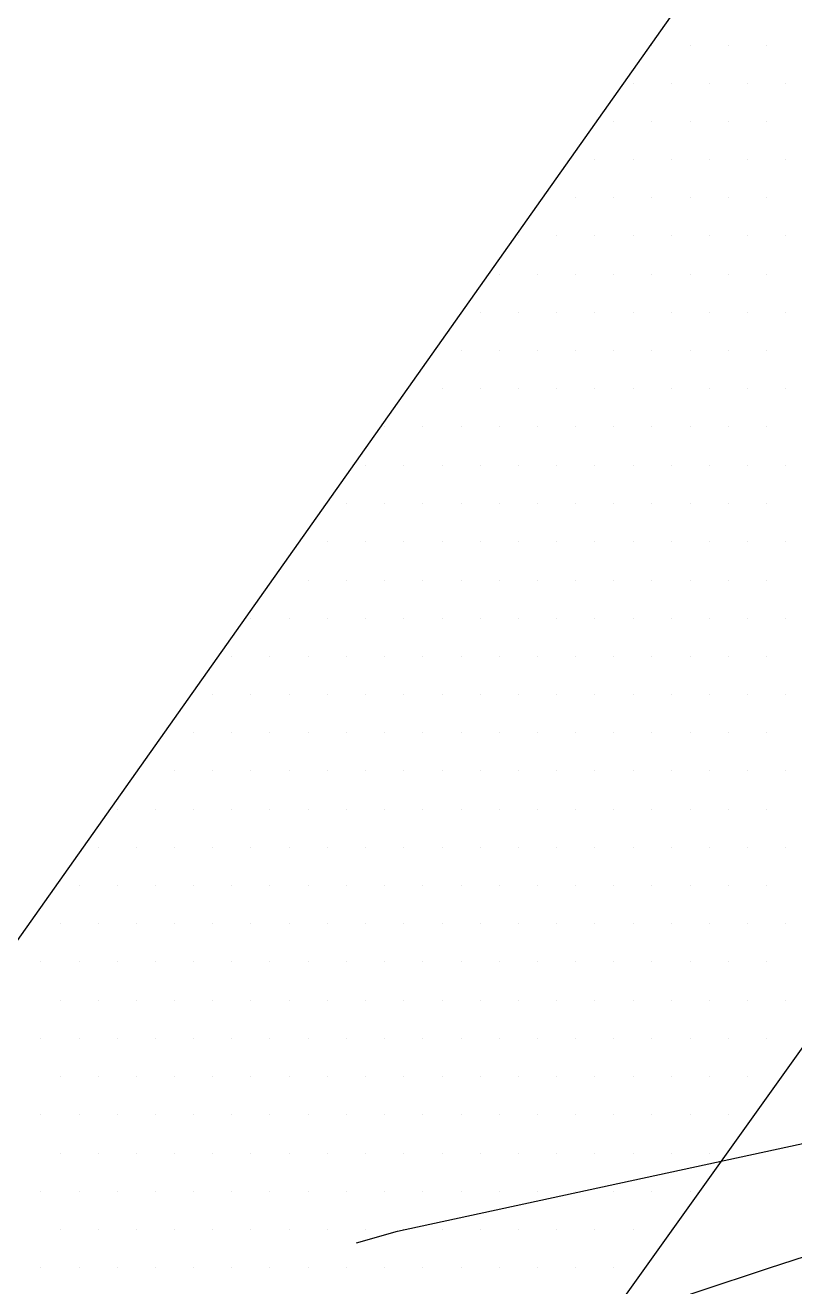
# Model space of a CAD drawing. Header units: millimetres. Extents: x -1573 to 210, y -360 to 557.
# Drawn here: x -496.578 to -495.469, y 30.167 to 31.984 of the extents above; entities that cross this region are included whole.
import ezdxf

# ---------------------------------------------------------------- set-up
doc = ezdxf.new("R2010")
doc.units = ezdxf.units.MM
doc.header["$LTSCALE"] = 2
doc.linetypes.add('CACHEX2', pattern=[0.75, 0.5, -0.25])
for name, color, linetype in [('CALQUE_7', 4, 'Continuous'), ('CARTOUCHE', 7, 'Continuous'), ('rosace', 7, 'Continuous')]:
    doc.layers.add(name, color=color, linetype=linetype)

# ---------------------------------------------------------------- blocks, each defined once
blk = doc.blocks.new('A$C715108E3')
at = {"layer": 'CALQUE_7', "color": 131}
for p, q in [((-9.795, 1.1627), (-9.795, 1.1627)), ((-9.7912, 1.1627), (-9.7912, 1.1627)), ((-9.699, 1.1627), (-9.699, 1.1627)), ((-9.6072, 1.1627), (-9.6072, 1.1627)), ((-9.5157, 1.1627), (-9.5157, 1.1627)), ((-9.8594, 1.0713), (-9.8594, 1.0713)), ((-9.8366, 1.0713), (-9.8366, 1.0713)), ((-9.7447, 1.0713), (-9.7447, 1.0713)), ((-9.6535, 1.0713), (-9.6535, 1.0713)), ((-9.5614, 1.0713), (-9.5614, 1.0713)), ((-9.4696, 1.0713), (-9.4696, 1.0713)), ((-9.9247, 0.9798), (-9.9247, 0.9798)), ((-9.8823, 0.9798), (-9.8823, 0.9798)), ((-9.7912, 0.9798), (-9.7912, 0.9798)), ((-9.699, 0.9798), (-9.699, 0.9798)), ((-9.6072, 0.9798), (-9.6072, 0.9798)), ((-9.5157, 0.9798), (-9.5157, 0.9798)), ((-9.9897, 0.8872), (-9.9897, 0.8872)), ((-9.9284, 0.8872), (-9.9284, 0.8872)), ((-9.8366, 0.8872), (-9.8366, 0.8872)), ((-9.7447, 0.8872), (-9.7447, 0.8872)), ((-9.6535, 0.8872), (-9.6535, 0.8872)), ((-9.5614, 0.8872), (-9.5614, 0.8872)), ((-9.4696, 0.8872), (-9.4696, 0.8872)), ((-10.0543, 0.7961), (-10.0543, 0.7961)), ((-9.9743, 0.7961), (-9.9743, 0.7961)), ((-9.8823, 0.7961), (-9.8823, 0.7961)), ((-9.7912, 0.7961), (-9.7912, 0.7961)), ((-9.699, 0.7961), (-9.699, 0.7961)), ((-9.6072, 0.7961), (-9.6072, 0.7961)), ((-9.5157, 0.7961), (-9.5157, 0.7961)), ((-10.1194, 0.7047), (-10.1194, 0.7047)), ((-10.1119, 0.7047), (-10.1119, 0.7047)), ((-10.0199, 0.7047), (-10.0199, 0.7047)), ((-9.9284, 0.7047), (-9.9284, 0.7047)), ((-9.8366, 0.7047), (-9.8366, 0.7047)), ((-9.7447, 0.7047), (-9.7447, 0.7047)), ((-9.6535, 0.7047), (-9.6535, 0.7047)), ((-9.5614, 0.7047), (-9.5614, 0.7047)), ((-9.4696, 0.7047), (-9.4696, 0.7047)), ((-10.1842, 0.6123), (-10.1842, 0.6123)), ((-10.1576, 0.6123), (-10.1576, 0.6123)), ((-10.0663, 0.6123), (-10.0663, 0.6123)), ((-9.9743, 0.6123), (-9.9743, 0.6123)), ((-9.8823, 0.6123), (-9.8823, 0.6123)), ((-9.7912, 0.6123), (-9.7912, 0.6123)), ((-9.699, 0.6123), (-9.699, 0.6123)), ((-9.6072, 0.6123), (-9.6072, 0.6123)), ((-9.5157, 0.6123), (-9.5157, 0.6123)), ((-10.2496, 0.521), (-10.2496, 0.521)), ((-10.2035, 0.521), (-10.2035, 0.521)), ((-10.1119, 0.521), (-10.1119, 0.521)), ((-10.0199, 0.521), (-10.0199, 0.521)), ((-9.9284, 0.521), (-9.9284, 0.521)), ((-9.8366, 0.521), (-9.8366, 0.521)), ((-9.7447, 0.521), (-9.7447, 0.521)), ((-9.6535, 0.521), (-9.6535, 0.521)), ((-9.5614, 0.521), (-9.5614, 0.521)), ((-9.4696, 0.521), (-9.4696, 0.521)), ((-10.3141, 0.4296), (-10.3141, 0.4296)), ((-10.2496, 0.4296), (-10.2496, 0.4296)), ((-10.1576, 0.4296), (-10.1576, 0.4296)), ((-10.0663, 0.4296), (-10.0663, 0.4296)), ((-9.9743, 0.4296), (-9.9743, 0.4296)), ((-9.8823, 0.4296), (-9.8823, 0.4296)), ((-9.7912, 0.4296), (-9.7912, 0.4296)), ((-9.699, 0.4296), (-9.699, 0.4296)), ((-9.6072, 0.4296), (-9.6072, 0.4296)), ((-9.5157, 0.4296), (-9.5157, 0.4296)), ((-10.3793, 0.3372), (-10.3793, 0.3372)), ((-10.2952, 0.3372), (-10.2952, 0.3372)), ((-10.2035, 0.3372), (-10.2035, 0.3372)), ((-10.1119, 0.3372), (-10.1119, 0.3372)), ((-10.0199, 0.3372), (-10.0199, 0.3372)), ((-9.9284, 0.3372), (-9.9284, 0.3372)), ((-9.8366, 0.3372), (-9.8366, 0.3372)), ((-9.7447, 0.3372), (-9.7447, 0.3372)), ((-9.6535, 0.3372), (-9.6535, 0.3372)), ((-9.5614, 0.3372), (-9.5614, 0.3372)), ((-9.4696, 0.3372), (-9.4696, 0.3372)), ((-10.4442, 0.2459), (-10.4442, 0.2459)), ((-10.4327, 0.2459), (-10.4327, 0.2459)), ((-10.3413, 0.2459), (-10.3413, 0.2459)), ((-10.2496, 0.2459), (-10.2496, 0.2459)), ((-10.1576, 0.2459), (-10.1576, 0.2459)), ((-10.0663, 0.2459), (-10.0663, 0.2459)), ((-9.9743, 0.2459), (-9.9743, 0.2459)), ((-9.8823, 0.2459), (-9.8823, 0.2459)), ((-9.7912, 0.2459), (-9.7912, 0.2459)), ((-9.699, 0.2459), (-9.699, 0.2459)), ((-9.6072, 0.2459), (-9.6072, 0.2459)), ((-9.5157, 0.2459), (-9.5157, 0.2459)), ((-10.5086, 0.1544), (-10.5086, 0.1544)), ((-10.479, 0.1544), (-10.479, 0.1544)), ((-10.3868, 0.1544), (-10.3868, 0.1544)), ((-10.2952, 0.1544), (-10.2952, 0.1544)), ((-10.2035, 0.1544), (-10.2035, 0.1544)), ((-10.1119, 0.1544), (-10.1119, 0.1544)), ((-10.0199, 0.1544), (-10.0199, 0.1544)), ((-9.9284, 0.1544), (-9.9284, 0.1544)), ((-9.8366, 0.1544), (-9.8366, 0.1544)), ((-9.7447, 0.1544), (-9.7447, 0.1544)), ((-9.6535, 0.1544), (-9.6535, 0.1544)), ((-9.5614, 0.1544), (-9.5614, 0.1544)), ((-9.4696, 0.1544), (-9.4696, 0.1544)), ((-10.574, 0.0618), (-10.574, 0.0618)), ((-10.5244, 0.0618), (-10.5244, 0.0618)), ((-10.4327, 0.0618), (-10.4327, 0.0618)), ((-10.3413, 0.0618), (-10.3413, 0.0618)), ((-10.2496, 0.0618), (-10.2496, 0.0618)), ((-10.1576, 0.0618), (-10.1576, 0.0618)), ((-10.0663, 0.0618), (-10.0663, 0.0618)), ((-9.9743, 0.0618), (-9.9743, 0.0618)), ((-9.8823, 0.0618), (-9.8823, 0.0618)), ((-9.7912, 0.0618), (-9.7912, 0.0618)), ((-9.699, 0.0618), (-9.699, 0.0618)), ((-9.6072, 0.0618), (-9.6072, 0.0618)), ((-9.5157, 0.0618), (-9.5157, 0.0618)), ((-10.6389, -0.0294), (-10.6389, -0.0294)), ((-10.5705, -0.0294), (-10.5705, -0.0294)), ((-10.479, -0.0294), (-10.479, -0.0294)), ((-10.3868, -0.0294), (-10.3868, -0.0294)), ((-10.2952, -0.0294), (-10.2952, -0.0294)), ((-10.2035, -0.0294), (-10.2035, -0.0294)), ((-10.1119, -0.0294), (-10.1119, -0.0294)), ((-10.0199, -0.0294), (-10.0199, -0.0294)), ((-9.9284, -0.0294), (-9.9284, -0.0294)), ((-9.8366, -0.0294), (-9.8366, -0.0294)), ((-9.7447, -0.0294), (-9.7447, -0.0294)), ((-9.6535, -0.0294), (-9.6535, -0.0294)), ((-9.5614, -0.0294), (-9.5614, -0.0294)), ((-9.4696, -0.0294), (-9.4696, -0.0294)), ((-10.7041, -0.1218), (-10.7041, -0.1218)), ((-10.6164, -0.1218), (-10.6164, -0.1218)), ((-10.5244, -0.1218), (-10.5244, -0.1218)), ((-10.4327, -0.1218), (-10.4327, -0.1218)), ((-10.3413, -0.1218), (-10.3413, -0.1218)), ((-10.2496, -0.1218), (-10.2496, -0.1218)), ((-10.1576, -0.1218), (-10.1576, -0.1218)), ((-10.0663, -0.1218), (-10.0663, -0.1218)), ((-9.9743, -0.1218), (-9.9743, -0.1218)), ((-9.8823, -0.1218), (-9.8823, -0.1218)), ((-9.7912, -0.1218), (-9.7912, -0.1218)), ((-9.699, -0.1218), (-9.699, -0.1218)), ((-9.6072, -0.1218), (-9.6072, -0.1218)), ((-9.5157, -0.1218), (-9.5157, -0.1218)), ((-10.7688, -0.2131), (-10.7688, -0.2131)), ((-10.7541, -0.2131), (-10.7541, -0.2131)), ((-10.6621, -0.2131), (-10.6621, -0.2131)), ((-10.5705, -0.2131), (-10.5705, -0.2131)), ((-10.479, -0.2131), (-10.479, -0.2131)), ((-10.3868, -0.2131), (-10.3868, -0.2131)), ((-10.2952, -0.2131), (-10.2952, -0.2131)), ((-10.2035, -0.2131), (-10.2035, -0.2131)), ((-10.1119, -0.2131), (-10.1119, -0.2131)), ((-10.0199, -0.2131), (-10.0199, -0.2131)), ((-9.9284, -0.2131), (-9.9284, -0.2131)), ((-9.8366, -0.2131), (-9.8366, -0.2131)), ((-9.7447, -0.2131), (-9.7447, -0.2131)), ((-9.6535, -0.2131), (-9.6535, -0.2131)), ((-9.5614, -0.2131), (-9.5614, -0.2131)), ((-9.4696, -0.2131), (-9.4696, -0.2131)), ((-10.8336, -0.3047), (-10.8336, -0.3047)), ((-10.7997, -0.3047), (-10.7997, -0.3047)), ((-10.7084, -0.3047), (-10.7084, -0.3047)), ((-10.6164, -0.3047), (-10.6164, -0.3047)), ((-10.5244, -0.3047), (-10.5244, -0.3047)), ((-10.4327, -0.3047), (-10.4327, -0.3047)), ((-10.3413, -0.3047), (-10.3413, -0.3047)), ((-10.2496, -0.3047), (-10.2496, -0.3047)), ((-10.1576, -0.3047), (-10.1576, -0.3047)), ((-10.0663, -0.3047), (-10.0663, -0.3047)), ((-9.9743, -0.3047), (-9.9743, -0.3047)), ((-9.8823, -0.3047), (-9.8823, -0.3047)), ((-9.7912, -0.3047), (-9.7912, -0.3047)), ((-9.699, -0.3047), (-9.699, -0.3047)), ((-9.6072, -0.3047), (-9.6072, -0.3047)), ((-9.5157, -0.3047), (-9.5157, -0.3047)), ((-10.8988, -0.3969), (-10.8988, -0.3969)), ((-10.846, -0.3969), (-10.846, -0.3969)), ((-10.7541, -0.3969), (-10.7541, -0.3969)), ((-10.6621, -0.3969), (-10.6621, -0.3969)), ((-10.5705, -0.3969), (-10.5705, -0.3969)), ((-10.479, -0.3969), (-10.479, -0.3969)), ((-10.3868, -0.3969), (-10.3868, -0.3969)), ((-10.2952, -0.3969), (-10.2952, -0.3969)), ((-10.2035, -0.3969), (-10.2035, -0.3969)), ((-10.1119, -0.3969), (-10.1119, -0.3969)), ((-10.0199, -0.3969), (-10.0199, -0.3969)), ((-9.9284, -0.3969), (-9.9284, -0.3969)), ((-9.8366, -0.3969), (-9.8366, -0.3969)), ((-9.7447, -0.3969), (-9.7447, -0.3969)), ((-9.6535, -0.3969), (-9.6535, -0.3969)), ((-9.5614, -0.3969), (-9.5614, -0.3969)), ((-9.4696, -0.3969), (-9.4696, -0.3969)), ((-10.9633, -0.4884), (-10.9633, -0.4884)), ((-10.8917, -0.4884), (-10.8917, -0.4884)), ((-10.7997, -0.4884), (-10.7997, -0.4884)), ((-10.7084, -0.4884), (-10.7084, -0.4884)), ((-10.6164, -0.4884), (-10.6164, -0.4884)), ((-10.5244, -0.4884), (-10.5244, -0.4884)), ((-10.4327, -0.4884), (-10.4327, -0.4884)), ((-10.3413, -0.4884), (-10.3413, -0.4884)), ((-10.2496, -0.4884), (-10.2496, -0.4884)), ((-10.1576, -0.4884), (-10.1576, -0.4884)), ((-10.0663, -0.4884), (-10.0663, -0.4884)), ((-9.9743, -0.4884), (-9.9743, -0.4884)), ((-9.8823, -0.4884), (-9.8823, -0.4884)), ((-9.7912, -0.4884), (-9.7912, -0.4884)), ((-9.699, -0.4884), (-9.699, -0.4884)), ((-9.6072, -0.4884), (-9.6072, -0.4884)), ((-9.5157, -0.4884), (-9.5157, -0.4884)), ((-11.0289, -0.5799), (-11.0289, -0.5799)), ((-10.9374, -0.5799), (-10.9374, -0.5799)), ((-10.846, -0.5799), (-10.846, -0.5799)), ((-10.7541, -0.5799), (-10.7541, -0.5799)), ((-10.6621, -0.5799), (-10.6621, -0.5799)), ((-10.5705, -0.5799), (-10.5705, -0.5799)), ((-10.479, -0.5799), (-10.479, -0.5799)), ((-10.3868, -0.5799), (-10.3868, -0.5799)), ((-10.2952, -0.5799), (-10.2952, -0.5799)), ((-10.2035, -0.5799), (-10.2035, -0.5799)), ((-10.1119, -0.5799), (-10.1119, -0.5799)), ((-10.0199, -0.5799), (-10.0199, -0.5799)), ((-9.9284, -0.5799), (-9.9284, -0.5799)), ((-9.8366, -0.5799), (-9.8366, -0.5799)), ((-9.7447, -0.5799), (-9.7447, -0.5799)), ((-9.6535, -0.5799), (-9.6535, -0.5799)), ((-9.5614, -0.5799), (-9.5614, -0.5799)), ((-9.4696, -0.5799), (-9.4696, -0.5799)), ((-11.0934, -0.6724), (-11.0934, -0.6724)), ((-11.075, -0.6724), (-11.075, -0.6724)), ((-10.9835, -0.6724), (-10.9835, -0.6724)), ((-10.8917, -0.6724), (-10.8917, -0.6724)), ((-10.7997, -0.6724), (-10.7997, -0.6724)), ((-10.7084, -0.6724), (-10.7084, -0.6724)), ((-10.6164, -0.6724), (-10.6164, -0.6724)), ((-10.5244, -0.6724), (-10.5244, -0.6724)), ((-10.4327, -0.6724), (-10.4327, -0.6724)), ((-10.3413, -0.6724), (-10.3413, -0.6724)), ((-10.2496, -0.6724), (-10.2496, -0.6724)), ((-10.1576, -0.6724), (-10.1576, -0.6724)), ((-10.0663, -0.6724), (-10.0663, -0.6724)), ((-9.9743, -0.6724), (-9.9743, -0.6724)), ((-9.8823, -0.6724), (-9.8823, -0.6724)), ((-9.7912, -0.6724), (-9.7912, -0.6724)), ((-9.699, -0.6724), (-9.699, -0.6724)), ((-9.6072, -0.6724), (-9.6072, -0.6724)), ((-9.5157, -0.6724), (-9.5157, -0.6724)), ((-11.1582, -0.7635), (-11.1582, -0.7635)), ((-11.1211, -0.7635), (-11.1211, -0.7635)), ((-11.0293, -0.7635), (-11.0293, -0.7635)), ((-10.9374, -0.7635), (-10.9374, -0.7635)), ((-10.846, -0.7635), (-10.846, -0.7635)), ((-10.7541, -0.7635), (-10.7541, -0.7635)), ((-10.6621, -0.7635), (-10.6621, -0.7635)), ((-10.5705, -0.7635), (-10.5705, -0.7635)), ((-10.479, -0.7635), (-10.479, -0.7635)), ((-10.3868, -0.7635), (-10.3868, -0.7635)), ((-10.2952, -0.7635), (-10.2952, -0.7635)), ((-10.2035, -0.7635), (-10.2035, -0.7635)), ((-10.1119, -0.7635), (-10.1119, -0.7635)), ((-10.0199, -0.7635), (-10.0199, -0.7635)), ((-9.9284, -0.7635), (-9.9284, -0.7635)), ((-9.8366, -0.7635), (-9.8366, -0.7635)), ((-9.7447, -0.7635), (-9.7447, -0.7635)), ((-9.6535, -0.7635), (-9.6535, -0.7635)), ((-9.5614, -0.7635), (-9.5614, -0.7635)), ((-9.4696, -0.7635), (-9.4696, -0.7635)), ((-11.2234, -0.855), (-11.2234, -0.855)), ((-11.1668, -0.855), (-11.1668, -0.855)), ((-11.075, -0.855), (-11.075, -0.855)), ((-10.9835, -0.855), (-10.9835, -0.855)), ((-10.8917, -0.855), (-10.8917, -0.855)), ((-10.7997, -0.855), (-10.7997, -0.855)), ((-10.7084, -0.855), (-10.7084, -0.855)), ((-10.6164, -0.855), (-10.6164, -0.855)), ((-10.5244, -0.855), (-10.5244, -0.855)), ((-10.4327, -0.855), (-10.4327, -0.855)), ((-10.3413, -0.855), (-10.3413, -0.855)), ((-10.2496, -0.855), (-10.2496, -0.855)), ((-10.1576, -0.855), (-10.1576, -0.855)), ((-10.0663, -0.855), (-10.0663, -0.855)), ((-9.9743, -0.855), (-9.9743, -0.855)), ((-9.8823, -0.855), (-9.8823, -0.855)), ((-9.7912, -0.855), (-9.7912, -0.855)), ((-9.699, -0.855), (-9.699, -0.855)), ((-9.6072, -0.855), (-9.6072, -0.855)), ((-9.5157, -0.855), (-9.5157, -0.855)), ((-11.2881, -0.9474), (-11.2881, -0.9474)), ((-11.2126, -0.9474), (-11.2126, -0.9474)), ((-11.1211, -0.9474), (-11.1211, -0.9474)), ((-11.0293, -0.9474), (-11.0293, -0.9474)), ((-10.9374, -0.9474), (-10.9374, -0.9474)), ((-10.846, -0.9474), (-10.846, -0.9474)), ((-10.7541, -0.9474), (-10.7541, -0.9474)), ((-10.6621, -0.9474), (-10.6621, -0.9474)), ((-10.5705, -0.9474), (-10.5705, -0.9474)), ((-10.479, -0.9474), (-10.479, -0.9474)), ((-10.3868, -0.9474), (-10.3868, -0.9474)), ((-10.2952, -0.9474), (-10.2952, -0.9474)), ((-10.2035, -0.9474), (-10.2035, -0.9474)), ((-10.1119, -0.9474), (-10.1119, -0.9474)), ((-10.0199, -0.9474), (-10.0199, -0.9474)), ((-9.9284, -0.9474), (-9.9284, -0.9474)), ((-9.8366, -0.9474), (-9.8366, -0.9474)), ((-9.7447, -0.9474), (-9.7447, -0.9474)), ((-9.6535, -0.9474), (-9.6535, -0.9474)), ((-9.5614, -0.9474), (-9.5614, -0.9474)), ((-9.4696, -0.9474), (-9.4696, -0.9474)), ((-11.2587, -1.0386), (-11.2587, -1.0386)), ((-11.1668, -1.0386), (-11.1668, -1.0386)), ((-11.075, -1.0386), (-11.075, -1.0386)), ((-10.9835, -1.0386), (-10.9835, -1.0386)), ((-10.8917, -1.0386), (-10.8917, -1.0386)), ((-10.7997, -1.0386), (-10.7997, -1.0386)), ((-10.7084, -1.0386), (-10.7084, -1.0386)), ((-10.6164, -1.0386), (-10.6164, -1.0386)), ((-10.5244, -1.0386), (-10.5244, -1.0386)), ((-10.4327, -1.0386), (-10.4327, -1.0386)), ((-10.3413, -1.0386), (-10.3413, -1.0386)), ((-10.2496, -1.0386), (-10.2496, -1.0386)), ((-10.1576, -1.0386), (-10.1576, -1.0386)), ((-10.0663, -1.0386), (-10.0663, -1.0386)), ((-9.9743, -1.0386), (-9.9743, -1.0386)), ((-9.8823, -1.0386), (-9.8823, -1.0386)), ((-9.7912, -1.0386), (-9.7912, -1.0386)), ((-9.699, -1.0386), (-9.699, -1.0386)), ((-9.6072, -1.0386), (-9.6072, -1.0386)), ((-9.5157, -1.0386), (-9.5157, -1.0386)), ((-11.2126, -1.1301), (-11.2126, -1.1301)), ((-11.1211, -1.1301), (-11.1211, -1.1301)), ((-11.0293, -1.1301), (-11.0293, -1.1301)), ((-10.9374, -1.1301), (-10.9374, -1.1301)), ((-10.846, -1.1301), (-10.846, -1.1301)), ((-10.7541, -1.1301), (-10.7541, -1.1301)), ((-10.6621, -1.1301), (-10.6621, -1.1301)), ((-10.5705, -1.1301), (-10.5705, -1.1301)), ((-10.479, -1.1301), (-10.479, -1.1301)), ((-10.3868, -1.1301), (-10.3868, -1.1301)), ((-10.2952, -1.1301), (-10.2952, -1.1301)), ((-10.2035, -1.1301), (-10.2035, -1.1301)), ((-10.1119, -1.1301), (-10.1119, -1.1301)), ((-10.0199, -1.1301), (-10.0199, -1.1301)), ((-9.9284, -1.1301), (-9.9284, -1.1301)), ((-9.8366, -1.1301), (-9.8366, -1.1301)), ((-9.7447, -1.1301), (-9.7447, -1.1301)), ((-9.6535, -1.1301), (-9.6535, -1.1301)), ((-9.5614, -1.1301), (-9.5614, -1.1301)), ((-9.4696, -1.1301), (-9.4696, -1.1301)), ((-11.2587, -1.2223), (-11.2587, -1.2223)), ((-11.1668, -1.2223), (-11.1668, -1.2223)), ((-11.075, -1.2223), (-11.075, -1.2223)), ((-10.9835, -1.2223), (-10.9835, -1.2223)), ((-10.8917, -1.2223), (-10.8917, -1.2223)), ((-10.7997, -1.2223), (-10.7997, -1.2223)), ((-10.7084, -1.2223), (-10.7084, -1.2223)), ((-10.6164, -1.2223), (-10.6164, -1.2223)), ((-10.5244, -1.2223), (-10.5244, -1.2223)), ((-10.4327, -1.2223), (-10.4327, -1.2223)), ((-10.3413, -1.2223), (-10.3413, -1.2223)), ((-10.2496, -1.2223), (-10.2496, -1.2223)), ((-10.1576, -1.2223), (-10.1576, -1.2223)), ((-10.0663, -1.2223), (-10.0663, -1.2223)), ((-9.9743, -1.2223), (-9.9743, -1.2223)), ((-9.8823, -1.2223), (-9.8823, -1.2223)), ((-9.7912, -1.2223), (-9.7912, -1.2223)), ((-9.699, -1.2223), (-9.699, -1.2223)), ((-9.6072, -1.2223), (-9.6072, -1.2223)), ((-9.5157, -1.2223), (-9.5157, -1.2223)), ((-11.2126, -1.3138), (-11.2126, -1.3138)), ((-11.1211, -1.3138), (-11.1211, -1.3138)), ((-11.0293, -1.3138), (-11.0293, -1.3138)), ((-10.9374, -1.3138), (-10.9374, -1.3138)), ((-10.846, -1.3138), (-10.846, -1.3138)), ((-10.7541, -1.3138), (-10.7541, -1.3138)), ((-10.6621, -1.3138), (-10.6621, -1.3138)), ((-10.5705, -1.3138), (-10.5705, -1.3138)), ((-10.479, -1.3138), (-10.479, -1.3138)), ((-10.3868, -1.3138), (-10.3868, -1.3138)), ((-10.2952, -1.3138), (-10.2952, -1.3138)), ((-10.2035, -1.3138), (-10.2035, -1.3138)), ((-10.1119, -1.3138), (-10.1119, -1.3138)), ((-10.0199, -1.3138), (-10.0199, -1.3138)), ((-9.9284, -1.3138), (-9.9284, -1.3138)), ((-9.8366, -1.3138), (-9.8366, -1.3138)), ((-9.7447, -1.3138), (-9.7447, -1.3138)), ((-9.6535, -1.3138), (-9.6535, -1.3138)), ((-9.5614, -1.3138), (-9.5614, -1.3138)), ((-11.2587, -1.4052), (-11.2587, -1.4052)), ((-11.1668, -1.4052), (-11.1668, -1.4052)), ((-11.075, -1.4052), (-11.075, -1.4052)), ((-10.9835, -1.4052), (-10.9835, -1.4052)), ((-10.8917, -1.4052), (-10.8917, -1.4052)), ((-10.7997, -1.4052), (-10.7997, -1.4052)), ((-10.7084, -1.4052), (-10.7084, -1.4052)), ((-10.6164, -1.4052), (-10.6164, -1.4052)), ((-10.5244, -1.4052), (-10.5244, -1.4052)), ((-10.4327, -1.4052), (-10.4327, -1.4052)), ((-10.3413, -1.4052), (-10.3413, -1.4052)), ((-10.2496, -1.4052), (-10.2496, -1.4052)), ((-10.1576, -1.4052), (-10.1576, -1.4052)), ((-10.0663, -1.4052), (-10.0663, -1.4052)), ((-9.9743, -1.4052), (-9.9743, -1.4052)), ((-9.8823, -1.4052), (-9.8823, -1.4052)), ((-9.7912, -1.4052), (-9.7912, -1.4052)), ((-9.699, -1.4052), (-9.699, -1.4052)), ((-9.6072, -1.4052), (-9.6072, -1.4052)), ((-11.2126, -1.4974), (-11.2126, -1.4974)), ((-11.1211, -1.4974), (-11.1211, -1.4974)), ((-11.0293, -1.4974), (-11.0293, -1.4974)), ((-10.9374, -1.4974), (-10.9374, -1.4974)), ((-10.846, -1.4974), (-10.846, -1.4974)), ((-10.7541, -1.4974), (-10.7541, -1.4974)), ((-10.6621, -1.4974), (-10.6621, -1.4974)), ((-10.5705, -1.4974), (-10.5705, -1.4974)), ((-10.479, -1.4974), (-10.479, -1.4974)), ((-10.3868, -1.4974), (-10.3868, -1.4974)), ((-10.2952, -1.4974), (-10.2952, -1.4974)), ((-10.2035, -1.4974), (-10.2035, -1.4974)), ((-10.1119, -1.4974), (-10.1119, -1.4974)), ((-10.0199, -1.4974), (-10.0199, -1.4974)), ((-9.9284, -1.4974), (-9.9284, -1.4974)), ((-9.8366, -1.4974), (-9.8366, -1.4974)), ((-9.7447, -1.4974), (-9.7447, -1.4974)), ((-9.6535, -1.4974), (-9.6535, -1.4974)), ((-11.2587, -1.5889), (-11.2587, -1.5889)), ((-11.1668, -1.5889), (-11.1668, -1.5889)), ((-11.075, -1.5889), (-11.075, -1.5889)), ((-10.9835, -1.5889), (-10.9835, -1.5889)), ((-10.8917, -1.5889), (-10.8917, -1.5889)), ((-10.7997, -1.5889), (-10.7997, -1.5889)), ((-10.7084, -1.5889), (-10.7084, -1.5889)), ((-10.6164, -1.5889), (-10.6164, -1.5889)), ((-10.5244, -1.5889), (-10.5244, -1.5889)), ((-10.4327, -1.5889), (-10.4327, -1.5889)), ((-10.3413, -1.5889), (-10.3413, -1.5889)), ((-10.2496, -1.5889), (-10.2496, -1.5889)), ((-10.1576, -1.5889), (-10.1576, -1.5889)), ((-10.0663, -1.5889), (-10.0663, -1.5889)), ((-9.9743, -1.5889), (-9.9743, -1.5889)), ((-9.8823, -1.5889), (-9.8823, -1.5889)), ((-9.7912, -1.5889), (-9.7912, -1.5889)), ((-9.699, -1.5889), (-9.699, -1.5889)), ((-11.2126, -1.6803), (-11.2126, -1.6803)), ((-11.1211, -1.6803), (-11.1211, -1.6803)), ((-11.0293, -1.6803), (-11.0293, -1.6803)), ((-10.9374, -1.6803), (-10.9374, -1.6803)), ((-10.846, -1.6803), (-10.846, -1.6803)), ((-10.7541, -1.6803), (-10.7541, -1.6803)), ((-10.6621, -1.6803), (-10.6621, -1.6803)), ((-10.5705, -1.6803), (-10.5705, -1.6803)), ((-10.479, -1.6803), (-10.479, -1.6803)), ((-10.3868, -1.6803), (-10.3868, -1.6803)), ((-10.2952, -1.6803), (-10.2952, -1.6803)), ((-10.2035, -1.6803), (-10.2035, -1.6803)), ((-10.1119, -1.6803), (-10.1119, -1.6803)), ((-10.0199, -1.6803), (-10.0199, -1.6803)), ((-9.9284, -1.6803), (-9.9284, -1.6803)), ((-9.8366, -1.6803), (-9.8366, -1.6803)), ((-9.7447, -1.6803), (-9.7447, -1.6803)), ((-11.2587, -1.7727), (-11.2587, -1.7727)), ((-11.1668, -1.7727), (-11.1668, -1.7727)), ((-11.075, -1.7727), (-11.075, -1.7727)), ((-10.9835, -1.7727), (-10.9835, -1.7727)), ((-10.8917, -1.7727), (-10.8917, -1.7727)), ((-10.7997, -1.7727), (-10.7997, -1.7727)), ((-10.7084, -1.7727), (-10.7084, -1.7727)), ((-10.6164, -1.7727), (-10.6164, -1.7727)), ((-10.5244, -1.7727), (-10.5244, -1.7727)), ((-10.4327, -1.7727), (-10.4327, -1.7727)), ((-10.3413, -1.7727), (-10.3413, -1.7727)), ((-10.2496, -1.7727), (-10.2496, -1.7727)), ((-10.1576, -1.7727), (-10.1576, -1.7727)), ((-10.0663, -1.7727), (-10.0663, -1.7727)), ((-9.9743, -1.7727), (-9.9743, -1.7727)), ((-9.8823, -1.7727), (-9.8823, -1.7727))]:
    blk.add_line(p, q, dxfattribs=at)
blk.add_lwpolyline([(-17.4242, -1.4573), (-18.4152, -2.5691), (-18.6566, -2.9311), (-18.705, -3.0278), (-11.9873, -3.7284), (-11.0696, -3.3901), (-10.6346, -2.9311), (-6.8859, 2.3168), (-8.5773, 2.3168), (-9.0123, 2.2688), (-11.5252, -1.2823), (-12.7091, 1.3505), (-13.4102, 1.1331), (-14.1349, 0.795), (-14.1589, 0.6743), (-12.951, -2.0066)], close=True, dxfattribs=at)
blk = doc.blocks.new('A$C581E6685')
at = {"layer": 'rosace', "color": 32, "linetype": 'CACHEX2', "ltscale": 1.5}
blk.add_ellipse((-38.0538, 23.8138), major_axis=(-19.0311, -3.534), ratio=0.590567, dxfattribs=at)
at = {"layer": 'rosace', "color": 32}
blk.add_ellipse((-37.6144, 23.8499), major_axis=(-13.5768, -4.2839), ratio=0.791971, dxfattribs=at)
at = {"layer": 'CARTOUCHE'}
blk.add_blockref('A$C715108E3', (-31.6739, 36.3189), dxfattribs=at)

msp = doc.modelspace()

# ---------------------------------------------------------------- linework, layer by layer
at = {"layer": 'CARTOUCHE'}
msp.add_rational_spline([(-508.0665, 33.7081), (-508.0665, 22.8169), (-508.0665, 11.9258), (-508.0665, 8.0858), (-504.2265, 8.0858), (-458.6872, 8.0858), (-413.148, 8.0858), (-409.308, 8.0858), (-409.308, 11.9258), (-409.308, 22.8169), (-409.308, 33.7081), (-409.308, 37.5481), (-413.148, 37.5481), (-458.6872, 37.5481), (-504.2265, 37.5481), (-508.0665, 37.5481), (-508.0665, 33.7081)], [1, 1, 1, 0.707106781187, 1, 1, 1, 0.707106781187, 1, 1, 1, 0.707106781187, 1, 1, 1, 0.707106781187, 1], degree=2, knots=[0, 0, 0, 1, 1, 2.570796, 2.570796, 3.570796, 3.570796, 5.141593, 5.141593, 6.141593, 6.141593, 7.712389, 7.712389, 8.712389, 8.712389, 10.283185, 10.283185, 10.283185], dxfattribs=at)

# ---------------------------------------------------------------- block references
at = {"layer": 'CARTOUCHE', "xscale": 0.6, "yscale": 0.6, "zscale": 0.6}
msp.add_blockref('A$C581E6685', (-470.7958, 9.4664), dxfattribs=at)

doc.saveas('drawing.dxf')
